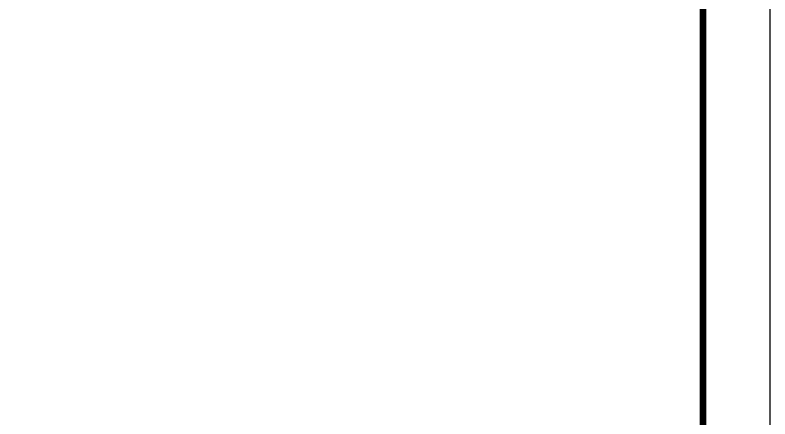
# Model space of a CAD drawing. Header units: millimetres. Extents: x 1990 to 7549, y 397 to 3825.
# Drawn here: x 3142.6 to 3198.9, y 1674.4 to 1704.5 of the extents above; entities that cross this region are included whole.
import ezdxf
from ezdxf.enums import TextEntityAlignment as Align

# ---------------------------------------------------------------- set-up
doc = ezdxf.new("R2010")
doc.units = ezdxf.units.MM
doc.layers.add('Форматы', color=7, linetype='Continuous')
doc.styles.add('-ISOCPEUR-', font='isocpeur.TTF')
doc.styles.get("Standard").update_dxf_attribs({"font": 'arial.ttf'})

# ---------------------------------------------------------------- blocks, each defined once
blk = doc.blocks.new('*U426')
blk.add_lwpolyline([(0, 123), (297, 123), (297, -297), (0, -297)], close=True)
at = {"const_width": 0.5}
blk.add_lwpolyline([(20, 118), (292, 118), (292, -292), (20, -292)], close=True, dxfattribs=at)
blk.add_attdef('РАЗРАБОТАЛ', text='', height=2.5).set_placement((127.501, -264.224), align=Align.MIDDLE_LEFT)
at = {"flags": 8}
for tag, height, p in [('ДАТА', 2.5, (167.074, -264.402)), ('ЛИСТ', 3, (263.388, -271.915)), ('ЛИСТОВ', 3, (280.888, -271.915))]:
    blk.add_attdef(tag, text='', height=height, dxfattribs=at).set_placement(p, align=Align.MIDDLE_CENTER)
blk.add_attdef('ПРОВЕРИЛ', (127.749, -270.729), '', height=2.5)
for tag, p in [('ТЕПЛОВЫЕ_СЕТИ_001', (192.411, -270.975)), ('ИМЯ_ЧЕРТЕЖА_001', (194.508, -285.584))]:
    blk.add_attdef(tag, p, '', height=3, dxfattribs=at)
at = {"style": '-ISOCPEUR-', "flags": 8}
blk.add_attdef('ФОРМАТ', text='', height=3, dxfattribs=at).set_placement((257.972, -294.745), align=Align.MIDDLE_CENTER)

msp = doc.modelspace()

# ---------------------------------------------------------------- block references
at = {"layer": 'Форматы'}
msp.add_blockref('*U426', (2901.939, 1911.115), dxfattribs=at)

doc.saveas('drawing.dxf')
